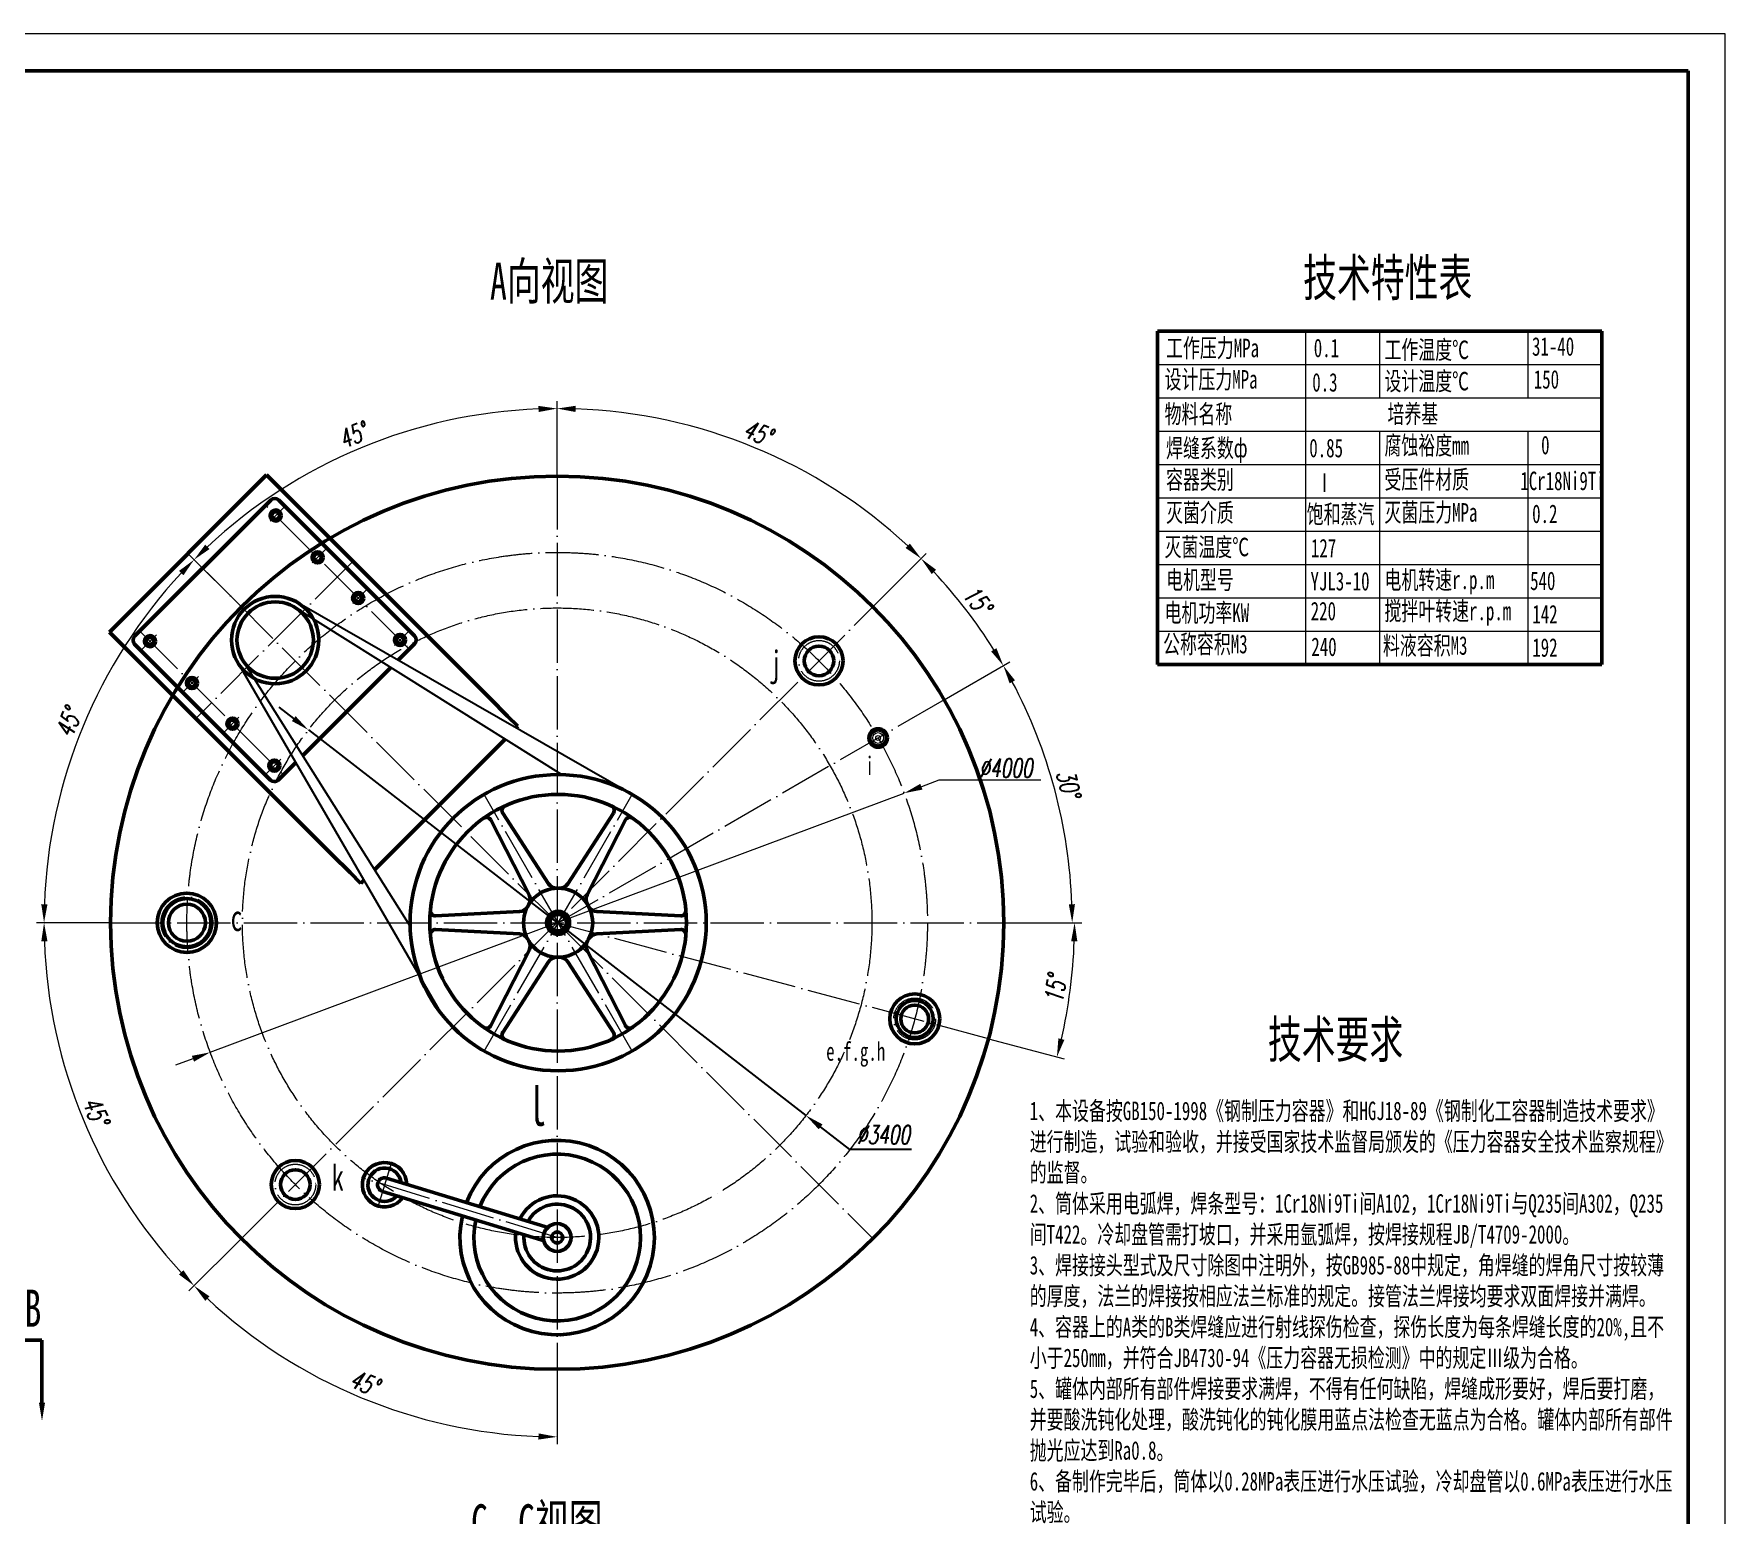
# Model space of a CAD drawing. Header units: millimetres. Extents: x 0 to 16820, y 0 to 23780.
# Drawn here: x 7684 to 16820, y 15780 to 23780 of the extents above; entities that cross this region are included whole.
import ezdxf

# ---------------------------------------------------------------- set-up
doc = ezdxf.new("R2010")
doc.units = ezdxf.units.MM
doc.header["$LTSCALE"] = 4
doc.linetypes.add('ACAD_ISO04W100', pattern=[30, 24, -3, 0, -3])
for name, color, linetype, lineweight in [('尺寸线', 2, 'Continuous', 15), ('点划线', 1, 'ACAD_ISO04W100', 15), ('粗实线', 3, 'Continuous', 50), ('细实线', 5, 'Continuous', 15)]:
    doc.layers.add(name, color=color, linetype=linetype, lineweight=lineweight)
doc.styles.add('DIM', font='italic.shx', dxfattribs={"width": 0.67})
doc.styles.add('汉字', font='SIMFANG.TTF', dxfattribs={"width": 0.67, "height": 100})
doc.dimstyles.new('机械$3', dxfattribs={"dimscale": 20, "dimtxt": 5, "dimasz": 5, "dimexe": 2, "dimexo": 0, "dimgap": 1.5, "dimtad": 1, "dimtih": 1, "dimtoh": 1, "dimdec": 1, "dimdsep": 46, "dimtxsty": 'DIM', "dimcen": 2.5, "dimadec": 0, "dimazin": 0, "dimtfac": 1, "dimtdec": 1, "dimtmove": 0, "dimatfit": 3, "dimfxl": 0, "dimarcsym": 0})

# ---------------------------------------------------------------- blocks, each defined once
blk = doc.blocks.new('*D26')
at = {"layer": 'Defpoints', "color": 0, "ltscale": 4}
for p in [(9167.3, 20020.5), (11855.1, 17938.3)]:
    blk.add_point(p, dxfattribs=at)
at = {"layer": '尺寸线', "color": 0, "lineweight": -2, "ltscale": 4}
for p, q in [((9088.3, 20081.7), (9009.2, 20143)), ((9167.3, 20020.5), (11855.1, 17938.3)), ((12092.3, 17754.5), (11934.2, 17877)), ((12425.4, 17754.5), (12092.3, 17754.5))]:
    blk.add_line(p, q, dxfattribs=at)
at = {"layer": '尺寸线', "color": 0, "ltscale": 4}
for points in [[(9098.5, 20094.9), (9078.1, 20068.6), (9167.3, 20020.5)], [(11944.4, 17890.2), (11924, 17863.8), (11855.1, 17938.3)]]:
    blk.add_solid(points, dxfattribs=at)
at = {"layer": '尺寸线', "color": 0, "ltscale": 4, "insert": (12273.8, 17834.5), "char_height": 100, "attachment_point": 5, "style": 'DIM'}
blk.add_mtext('∅3400', dxfattribs=at)

msp = doc.modelspace()

# ---------------------------------------------------------------- linework, layer by layer
for p, q in [((10534.75, 19779.17), (9097.78, 20680.57)), ((10916.42, 19672.2), (9105.56, 20710.56)), ((9885.59, 18487.39), (8784, 20387.46)), ((9716.62, 18961.22), (8813.59, 20395.94))]:
    msp.add_line(p, q)
at = {"layer": '尺寸线'}
for p, q in [((10511.23, 21391.38), (10510.36, 21796.09)), ((10511.23, 21391.38), (10510.36, 21796.09)), ((10511.23, 21391.38), (10510.36, 21796.09)), ((10511.23, 21391.38), (10510.36, 21796.09)), ((8805.69, 20684.92), (8521.68, 20968.07)), ((8805.69, 20684.92), (8521.68, 20968.07)), ((8805.69, 20684.92), (8521.68, 20968.07)), ((8805.69, 20684.92), (8521.68, 20968.07)), ((12216.77, 20684.92), (12505.1, 20974.13)), ((12216.77, 20684.92), (12505.1, 20974.13)), ((12216.77, 20684.92), (12505.1, 20974.13)), ((12216.77, 20684.92), (12505.1, 20974.13)), ((12601.38, 20183.13), (12955.77, 20387.74)), ((12601.38, 20183.13), (12955.77, 20387.74)), ((12601.38, 20183.13), (12955.77, 20387.74)), ((12601.38, 20183.13), (12955.77, 20387.74)), ((12572.22, 19748.99), (12478.54, 19714.01)), ((8637.6, 18279.73), (12384.86, 19679.03)), ((8099.23, 18979.38), (7699.7, 18979.38)), ((8099.23, 18979.38), (7699.7, 18979.38)), ((8099.23, 18979.38), (7699.7, 18979.38)), ((8099.23, 18979.38), (7699.7, 18979.38)), ((12923.23, 18979.38), (13333.13, 18979.38)), ((12923.23, 18979.38), (13345.96, 18979.38)), ((12923.23, 18979.38), (13333.13, 18979.38)), ((12923.23, 18979.38), (13345.96, 18979.38)), ((12840.49, 18353.06), (13249.09, 18243.58)), ((12840.49, 18353.06), (13249.09, 18243.58)), ((8543.92, 18244.75), (8450.24, 18209.77)), ((8805.69, 17273.84), (8521.68, 16990.69)), ((8805.69, 17273.84), (8521.68, 16990.69)), ((8805.69, 17273.84), (8521.68, 16990.69)), ((8805.69, 17273.84), (8521.68, 16990.69)), ((10511.23, 16567.38), (10510.36, 16162.67)), ((10511.23, 16567.38), (10510.36, 16162.67))]:
    msp.add_line(p, q, dxfattribs=at)
at = {"layer": '尺寸线', "ltscale": 4}
msp.add_line((13124.04, 19748.99), (12572.22, 19748.99), dxfattribs=at)
at = {"layer": '尺寸线'}
for centre, radius, start, end in [((10516.42, 18979.38), 2776.71, 92.186805, 133.023473), ((10516.42, 18979.38), 2776.71, 92.186805, 133.023473), ((10516.42, 18979.38), 2776.71, 47.150837, 88.059706), ((10516.42, 18979.38), 2776.71, 47.150837, 88.059706), ((10516.42, 18979.38), 2776.71, 137.150572, 177.936451), ((10516.42, 18979.38), 2776.71, 137.150572, 177.936451), ((10516.42, 18979.38), 2776.71, 32.063549, 43.023738), ((10516.42, 18979.38), 2776.71, 32.063549, 43.023738), ((10516.42, 18979.38), 2776.71, 2.063549, 27.936451), ((10516.42, 18979.38), 2776.71, 2.063549, 27.936451), ((10516.42, 18979.38), 2776.71, 182.063549, 222.849428), ((10503.05, 18979.38), 2802.92, 347.044255, 357.955745), ((10503.05, 18979.38), 2802.92, 347.044255, 357.955745), ((10516.42, 18979.38), 2776.71, 226.976527, 267.813195), ((10516.42, 18979.38), 2776.71, 226.976527, 267.813195)]:
    msp.add_arc(centre, radius, start, end, dxfattribs=at)
for points in [[(10410.13, 21770.74), (10410.8, 21737.41), (10510.45, 21756.09)], [(10410.13, 21770.74), (10410.8, 21737.41), (10510.45, 21756.09)], [(10610.17, 21737.84), (10610.7, 21771.17), (10510.45, 21756.09)], [(10610.17, 21737.84), (10610.7, 21771.17), (10510.45, 21756.09)], [(8633.46, 20997.39), (8610.28, 21021.34), (8550.01, 20939.83)], [(8633.46, 20997.39), (8610.28, 21021.34), (8550.01, 20939.83)], [(12416.33, 21027.13), (12393.23, 21003.11), (12476.86, 20945.8)], [(12416.33, 21027.13), (12393.23, 21003.11), (12476.86, 20945.8)], [(8468.68, 20879.3), (8492.7, 20856.2), (8550.01, 20939.83)], [(8468.68, 20879.3), (8492.7, 20856.2), (8550.01, 20939.83)], [(12534.42, 20862.35), (12558.37, 20885.53), (12476.86, 20945.8)], [(12534.42, 20862.35), (12558.37, 20885.53), (12476.86, 20945.8)], [(12883.85, 20462.02), (12855.29, 20444.83), (12921.12, 20367.74)], [(12883.85, 20462.02), (12855.29, 20444.83), (12921.12, 20367.74)], [(12954.98, 20272.18), (12984.14, 20288.32), (12921.12, 20367.74)], [(12954.98, 20272.18), (12984.14, 20288.32), (12921.12, 20367.74)], [(12472.71, 19729.62), (12484.37, 19698.4), (12384.86, 19679.03)], [(7758.17, 19079.06), (7724.84, 19079.66), (7739.7, 18979.38)], [(7758.17, 19079.06), (7724.84, 19079.66), (7739.7, 18979.38)], [(13308, 19079.66), (13274.67, 19079.06), (13293.13, 18979.38)], [(13308, 19079.66), (13274.67, 19079.06), (13293.13, 18979.38)], [(7724.84, 18879.1), (7758.17, 18879.7), (7739.7, 18979.38)], [(7724.84, 18879.1), (7758.17, 18879.7), (7739.7, 18979.38)], [(13287.52, 18879.69), (13320.84, 18879.1), (13305.96, 18979.38)], [(13287.52, 18879.69), (13320.84, 18879.1), (13305.96, 18979.38)], [(8538.09, 18260.36), (8549.75, 18229.14), (8637.6, 18279.73)], [(13250.79, 18346.94), (13218.44, 18355), (13210.46, 18253.93)], [(13250.79, 18346.94), (13218.44, 18355), (13210.46, 18253.93)], [(8492.7, 17102.56), (8468.68, 17079.46), (8550.01, 17018.93)], [(8492.7, 17102.56), (8468.68, 17079.46), (8550.01, 17018.93)], [(8610.28, 16937.42), (8633.46, 16961.37), (8550.01, 17018.93)], [(8610.28, 16937.42), (8633.46, 16961.37), (8550.01, 17018.93)], [(10410.8, 16221.35), (10410.13, 16188.02), (10510.45, 16202.67)], [(10410.8, 16221.35), (10410.13, 16188.02), (10510.45, 16202.67)]]:
    msp.add_solid(points, dxfattribs=at)
at = {"layer": '点划线', "ltscale": 3}
for p, q in [((10511.23, 21391.38), (10511.23, 16567.38)), ((10511.23, 21391.38), (10511.23, 16567.38)), ((9712.19, 20457.25), (8936.25, 21233.19)), ((9712.19, 20457.25), (8936.25, 21233.19)), ((9040.37, 21228.03), (8961.25, 21148.91)), ((9040.37, 21228.03), (8961.25, 21148.91)), ((8517.19, 20973.42), (12216.77, 17273.84)), ((8517.19, 20973.42), (12216.77, 17273.84)), ((9408.14, 20930.99), (8559.62, 20082.47)), ((9408.14, 20930.99), (8559.62, 20082.47)), ((9266.65, 21001.76), (9187.52, 20922.63)), ((9266.65, 21001.76), (9187.52, 20922.63)), ((9485.92, 20782.49), (9406.79, 20703.37)), ((9485.92, 20782.49), (9406.79, 20703.37)), ((8805.69, 17273.84), (12216.77, 20684.92)), ((8805.69, 17273.84), (12216.77, 20684.92)), ((9712.19, 20556.22), (9633.06, 20477.09)), ((9712.19, 20556.22), (9633.06, 20477.09)), ((8257.42, 20554.36), (9033.36, 19778.42)), ((8257.42, 20554.36), (9033.36, 19778.42)), ((8346.91, 20534.57), (8262.57, 20450.23)), ((8346.91, 20534.57), (8262.57, 20450.23)), ((8573.18, 20308.29), (8488.84, 20223.95)), ((8573.18, 20308.29), (8488.84, 20223.95)), ((12601.38, 20183.13), (10511.23, 18976.38)), ((12601.38, 20183.13), (10511.23, 18976.38)), ((8792.45, 20089.03), (8708.11, 20004.68)), ((8792.45, 20089.03), (8708.11, 20004.68)), ((9018.72, 19862.75), (8934.38, 19778.41)), ((9018.72, 19862.75), (8934.38, 19778.41)), ((10116.42, 18286.56), (10916.42, 19672.2)), ((10916.42, 18286.56), (10116.42, 19672.2)), ((10116.42, 18286.56), (10916.42, 19672.2)), ((10916.42, 18286.56), (10116.42, 19672.2)), ((8099.23, 18979.38), (12923.23, 18979.38)), ((8099.23, 18979.38), (12923.23, 18979.38)), ((12840.49, 18353.06), (10511.23, 18977.19)), ((12840.49, 18353.06), (10511.23, 18977.19)), ((9613.92, 17679.2), (9543.75, 17449.69)), ((9613.92, 17679.2), (9543.75, 17449.69)), ((10511.23, 17279.38), (9464.08, 17599.53)), ((10511.23, 17279.38), (9464.08, 17599.53))]:
    msp.add_line(p, q, dxfattribs=at)
for centre, radius in [((10511.23, 18979.38), 2000), ((10511.23, 18979.38), 2000), ((10511.23, 18979.38), 1700), ((11925.44, 20393.59), 110), ((11925.44, 20393.59), 110), ((12244.58, 19977.13), 38), ((12244.58, 19977.13), 38), ((8511.23, 18979.38), 140), ((8511.23, 18979.38), 140), ((12442.53, 18459.7), 113), ((12442.53, 18459.7), 113), ((9097.02, 17565.17), 110), ((9097.02, 17565.17), 110)]:
    msp.add_circle(centre, radius, dxfattribs=at)
at = {"layer": '粗实线'}
for p, q in [((16620, 23580), (500, 23580)), ((16620, 23580), (500, 23580)), ((16620, 200), (16620, 23580)), ((16620, 200), (16620, 23580)), ((13754.33, 22173.72), (16154.33, 22173.72)), ((13754.33, 20373.72), (13754.33, 22173.72)), ((13754.33, 22173.72), (16154.33, 22173.72)), ((13754.33, 20373.72), (13754.33, 22173.72)), ((16154.33, 22173.72), (16154.33, 20373.72)), ((16154.33, 22173.72), (16154.33, 20373.72)), ((9690.21, 20435.27), (9660.78, 20405.84)), ((16154.33, 20373.72), (13754.33, 20373.72)), ((16154.33, 20373.72), (13754.33, 20373.72)), ((10146.95, 20192.18), (10243.37, 20095.77)), ((9054, 19799.06), (9083.56, 19828.62)), ((9295.16, 19346.92), (9392.32, 19249.76))]:
    msp.add_line(p, q, dxfattribs=at)
at = {"layer": '粗实线', "ltscale": 3}
for p, q in [((8092.93, 20549.16), (8941.45, 21397.68)), ((8092.93, 20549.16), (8941.45, 21397.68)), ((8941.45, 21397.68), (10146.95, 20192.18)), ((8941.45, 21397.68), (10146.95, 20192.18)), ((8229.14, 20526.08), (8964.52, 21261.46)), ((8229.14, 20526.08), (8964.52, 21261.46)), ((9006.95, 21261.46), (9740.46, 20527.95)), ((9006.95, 21261.46), (9740.46, 20527.95)), ((9295.16, 19346.92), (8092.93, 20549.16)), ((9295.16, 19346.92), (8092.93, 20549.16)), ((8962.65, 19750.14), (8229.14, 20483.65)), ((8962.65, 19750.14), (8229.14, 20483.65)), ((9740.46, 20485.52), (9690.21, 20435.27)), ((9740.46, 20485.52), (9690.21, 20435.27)), ((9660.78, 20405.84), (9652.1, 20397.16)), ((9660.78, 20405.84), (9652.1, 20397.16)), ((9612.58, 20357.64), (9137.02, 19882.08)), ((9612.58, 20357.64), (9137.02, 19882.08)), ((10243.37, 20095.77), (10299.1, 20040.04)), ((10243.37, 20095.77), (10299.1, 20040.04)), ((10299.1, 20040.04), (10290.29, 20031.23)), ((10299.1, 20040.04), (10290.29, 20031.23)), ((10229.63, 19970.57), (9524.89, 19265.84)), ((10229.63, 19970.57), (9524.89, 19265.84)), ((9099.02, 19844.09), (9083.56, 19828.62)), ((9099.02, 19844.09), (9083.56, 19828.62)), ((9054, 19799.06), (9005.08, 19750.14)), ((9054, 19799.06), (9005.08, 19750.14)), ((10217.44, 19571.45), (10464.57, 19190.26)), ((10217.44, 19571.45), (10464.57, 19190.26)), ((10815.4, 19571.45), (10568.26, 19190.26)), ((10815.4, 19571.45), (10568.26, 19190.26)), ((10153.16, 19534.34), (10359.71, 19129.72)), ((10153.16, 19534.34), (10359.71, 19129.72)), ((10879.68, 19534.34), (10673.12, 19129.72)), ((10879.68, 19534.34), (10673.12, 19129.72)), ((9450.57, 19191.51), (9392.32, 19249.76)), ((9450.57, 19191.51), (9392.32, 19249.76)), ((9467.53, 19208.47), (9450.57, 19191.51)), ((9467.53, 19208.47), (9450.57, 19191.51)), ((9854.18, 19016.49), (10307.87, 19039.92)), ((9854.18, 19016.49), (10307.87, 19039.92)), ((11178.66, 19016.49), (10724.97, 19039.92)), ((11178.66, 19016.49), (10724.97, 19039.92)), ((9854.18, 18942.27), (10307.87, 18918.84)), ((9854.18, 18942.27), (10307.87, 18918.84)), ((11178.66, 18942.27), (10724.97, 18918.84)), ((11178.66, 18942.27), (10724.97, 18918.84)), ((10153.16, 18424.42), (10359.71, 18829.04)), ((10153.16, 18424.42), (10359.71, 18829.04)), ((10879.68, 18424.42), (10673.12, 18829.04)), ((10879.68, 18424.42), (10673.12, 18829.04)), ((10217.44, 18387.31), (10464.57, 18768.5)), ((10217.44, 18387.31), (10464.57, 18768.5)), ((10815.4, 18387.31), (10568.26, 18768.5)), ((10815.4, 18387.31), (10568.26, 18768.5)), ((9589.8, 17600.3), (10468.46, 17331.67)), ((9589.8, 17600.3), (10468.46, 17331.67)), ((9567.87, 17528.58), (10446.54, 17259.95)), ((9567.87, 17528.58), (10446.54, 17259.95))]:
    msp.add_line(p, q, dxfattribs=at)
at = {"layer": '粗实线', "ltscale": 4}
for p, q in [((7728.58, 16724.45), (7455.34, 16724.45)), ((7728.58, 16387.77), (7728.58, 16724.45))]:
    msp.add_line(p, q, dxfattribs=at)
at = {"layer": '粗实线', "ltscale": 3}
for centre, radius in [((10511.23, 18979.38), 2412), ((10511.23, 18979.38), 2412), ((8990.89, 21178.55), 30), ((8990.89, 21178.55), 30), ((8990.89, 21178.55), 20), ((8990.89, 21178.55), 20), ((9217.16, 20952.27), 30), ((9217.16, 20952.27), 30), ((9217.16, 20952.27), 20), ((9217.16, 20952.27), 20), ((8988.16, 20505.83), 236), ((8988.16, 20505.83), 236), ((9436.43, 20733), 30), ((9436.43, 20733), 30), ((9436.43, 20733), 20), ((9436.43, 20733), 20), ((8988.16, 20505.83), 206.28), ((8988.16, 20505.83), 206.28), ((8312.06, 20499.72), 30), ((8312.06, 20499.72), 30), ((8312.06, 20499.72), 20), ((8312.06, 20499.72), 20), ((9662.7, 20506.73), 30), ((9662.7, 20506.73), 30), ((9662.7, 20506.73), 20), ((9662.7, 20506.73), 20), ((11925.44, 20393.59), 130), ((11925.44, 20393.59), 130), ((11925.44, 20393.59), 80), ((11925.44, 20393.59), 80), ((8538.34, 20273.45), 30), ((8538.34, 20273.45), 30), ((8538.34, 20273.45), 20), ((8538.34, 20273.45), 20), ((8757.61, 20054.18), 30), ((8757.61, 20054.18), 30), ((8757.61, 20054.18), 20), ((8757.61, 20054.18), 20), ((12244.58, 19977.13), 50), ((12244.58, 19977.13), 50), ((8983.88, 19827.91), 30), ((8983.88, 19827.91), 30), ((8983.88, 19827.91), 20), ((8983.88, 19827.91), 20), ((10516.42, 18979.38), 800), ((10516.42, 18979.38), 800), ((10516.42, 18979.38), 693.33), ((10516.42, 18979.38), 693.33), ((8511.23, 18979.38), 160), ((8511.23, 18979.38), 160), ((8511.23, 18979.38), 130), ((8511.23, 18979.38), 130), ((10516.42, 18979.38), 186.67), ((10516.42, 18979.38), 186.67), ((8511.23, 18979.38), 100), ((8511.23, 18979.38), 100), ((10516.42, 18979.38), 62.22), ((10516.42, 18979.38), 62.22), ((10516.42, 18979.38), 53.33), ((10516.42, 18979.38), 53.33), ((10516.42, 18979.38), 44.44), ((10516.42, 18979.38), 44.44), ((12442.53, 18459.7), 135), ((12442.53, 18459.7), 135), ((12442.53, 18459.7), 100), ((12442.53, 18459.7), 100), ((12442.53, 18459.7), 75), ((12442.53, 18459.7), 75), ((9097.02, 17565.17), 130), ((9097.02, 17565.17), 130), ((9097.02, 17565.17), 80), ((9097.02, 17565.17), 80), ((10511.23, 17279.38), 75), ((10511.23, 17279.38), 75), ((10511.23, 17279.38), 30), ((10511.23, 17279.38), 30)]:
    msp.add_circle(centre, radius, dxfattribs=at)
for centre, radius, start, end in [((8985.73, 21240.25), 30, 45, 135), ((8985.73, 21240.25), 30, 45, 135), ((8250.35, 20504.87), 30, 135, 225), ((8250.35, 20504.87), 30, 135, 225), ((9719.25, 20506.73), 30, 315, 45), ((9719.25, 20506.73), 30, 315, 45), ((8983.87, 19771.35), 30, 225, 315), ((8983.87, 19771.35), 30, 225, 315), ((10239.82, 19585.96), 26.67, 114.513108, 212.955931), ((10239.82, 19585.96), 26.67, 114.513108, 212.955931), ((10793.02, 19585.96), 26.67, 327.044069, 65.486892), ((10793.02, 19585.96), 26.67, 327.044069, 65.486892), ((10129.41, 19522.21), 26.67, 27.044069, 125.486892), ((10129.41, 19522.21), 26.67, 27.044069, 125.486892), ((10903.43, 19522.21), 26.67, 54.513108, 152.955931), ((10903.43, 19522.21), 26.67, 54.513108, 152.955931), ((10509.32, 19219.27), 53.33, 212.955931, 271.694016), ((10509.32, 19219.27), 53.33, 212.955931, 271.694016), ((10523.51, 19219.27), 53.33, 268.305984, 327.044069), ((10523.51, 19219.27), 53.33, 268.305984, 327.044069), ((10312.21, 19105.47), 53.33, 328.305984, 27.044069), ((10312.21, 19105.47), 53.33, 328.305984, 27.044069), ((10720.63, 19105.47), 53.33, 152.955931, 211.694016), ((10720.63, 19105.47), 53.33, 152.955931, 211.694016), ((9852.81, 19043.13), 26.67, 174.513108, 272.955931), ((9852.81, 19043.13), 26.67, 174.513108, 272.955931), ((10305.12, 19093.18), 53.33, 272.955931, 331.694016), ((10305.12, 19093.18), 53.33, 272.955931, 331.694016), ((10727.72, 19093.18), 53.33, 208.305984, 267.044069), ((10727.72, 19093.18), 53.33, 208.305984, 267.044069), ((11180.03, 19043.13), 26.67, 267.044069, 5.486892), ((11180.03, 19043.13), 26.67, 267.044069, 5.486892), ((9852.81, 18915.63), 26.67, 87.044069, 185.486892), ((9852.81, 18915.63), 26.67, 87.044069, 185.486892), ((10305.12, 18865.58), 53.33, 28.305984, 87.044069), ((10305.12, 18865.58), 53.33, 28.305984, 87.044069), ((10727.72, 18865.58), 53.33, 92.955931, 151.694016), ((10727.72, 18865.58), 53.33, 92.955931, 151.694016), ((11180.03, 18915.63), 26.67, 354.513108, 92.955931), ((11180.03, 18915.63), 26.67, 354.513108, 92.955931), ((10312.21, 18853.29), 53.33, 332.955931, 31.694016), ((10312.21, 18853.29), 53.33, 332.955931, 31.694016), ((10720.63, 18853.29), 53.33, 148.305984, 207.044069), ((10720.63, 18853.29), 53.33, 148.305984, 207.044069), ((10509.32, 18739.48), 53.33, 88.305984, 147.044069), ((10509.32, 18739.48), 53.33, 88.305984, 147.044069), ((10523.51, 18739.48), 53.33, 32.955931, 91.694016), ((10523.51, 18739.48), 53.33, 32.955931, 91.694016), ((10129.41, 18436.55), 26.67, 234.513108, 332.955931), ((10129.41, 18436.55), 26.67, 234.513108, 332.955931), ((10239.82, 18372.8), 26.67, 147.044069, 245.486892), ((10239.82, 18372.8), 26.67, 147.044069, 245.486892), ((10793.02, 18372.8), 26.67, 294.513108, 32.955931), ((10793.02, 18372.8), 26.67, 294.513108, 32.955931), ((10903.43, 18436.55), 26.67, 207.044069, 305.486892), ((10903.43, 18436.55), 26.67, 207.044069, 305.486892), ((10511.23, 17279.38), 525, 167.096044, 158.903956), ((10511.23, 17279.38), 525, 167.096044, 158.903956), ((10511.23, 17279.38), 450, 167.780192, 158.219808), ((10511.23, 17279.38), 450, 167.780192, 158.219808), ((9578.83, 17564.44), 120, 1.209957, 324.790043), ((9578.83, 17564.44), 120, 1.209957, 324.790043), ((9578.83, 17564.44), 90, 7.624318, 318.375682), ((9578.83, 17564.44), 90, 7.624318, 318.375682), ((9578.83, 17564.44), 37.5, 73, 253), ((9578.83, 17564.44), 37.5, 73, 253), ((10511.23, 17279.38), 225, 172.594068, 153.405932), ((10511.23, 17279.38), 225, 172.594068, 153.405932), ((10511.23, 17279.38), 180, 175.024699, 150.975301), ((10511.23, 17279.38), 180, 175.024699, 150.975301)]:
    msp.add_arc(centre, radius, start, end, dxfattribs=at)
at = {"layer": '粗实线', "ltscale": 4}
msp.add_solid([(7745.25, 16387.77), (7728.58, 16287.77), (7711.91, 16387.77)], dxfattribs=at)
at = {"layer": '细实线'}
for p, q in [((16820, 23780), (0, 23780)), ((16820, 23780), (0, 23780)), ((16820, 0), (16820, 23780)), ((16820, 0), (16820, 23780)), ((14554.33, 20373.72), (14554.33, 22173.72)), ((14554.33, 20373.72), (14554.33, 22173.72)), ((14954.33, 21813.72), (14954.33, 22173.72)), ((14954.33, 21813.72), (14954.33, 22173.72)), ((15754.33, 22173.72), (15754.33, 21813.72)), ((15754.33, 22173.72), (15754.33, 21813.72)), ((13754.33, 21993.72), (16154.33, 21993.72)), ((13754.33, 21993.72), (16154.33, 21993.72)), ((13754.33, 21813.72), (16154.33, 21813.72)), ((13754.33, 21813.72), (16154.33, 21813.72)), ((13754.33, 21633.72), (16154.33, 21633.72)), ((13754.33, 21633.72), (16154.33, 21633.72)), ((14954.33, 20373.72), (14954.33, 21633.72)), ((14954.33, 20373.72), (14954.33, 21633.72)), ((15754.33, 21633.72), (15754.33, 20373.72)), ((15754.33, 21633.72), (15754.33, 20373.72)), ((13754.33, 21453.72), (16154.33, 21453.72)), ((13754.33, 21453.72), (16154.33, 21453.72)), ((13754.33, 21273.72), (16154.33, 21273.72)), ((13754.33, 21273.72), (16154.33, 21273.72)), ((13754.33, 21093.72), (16154.33, 21093.72)), ((13754.33, 21093.72), (16154.33, 21093.72)), ((13754.33, 20913.72), (16154.33, 20913.72)), ((13754.33, 20913.72), (16154.33, 20913.72)), ((13754.33, 20733.72), (16154.33, 20733.72)), ((13754.33, 20733.72), (16154.33, 20733.72)), ((13754.33, 20553.72), (16154.33, 20553.72)), ((13754.33, 20553.72), (16154.33, 20553.72))]:
    msp.add_line(p, q, dxfattribs=at)
at = {"layer": '细实线', "ltscale": 4}
for radius in [29, 29, 13, 13]:
    msp.add_circle((12244.58, 19977.13), radius, dxfattribs=at)

# ---------------------------------------------------------------- texts
at = {"style": '汉字', "width": 0.67}
for s, height, p in [('A向视图', 200, (10148.36, 22344.7)), ('技术特性表', 200, (14540.43, 22363.19)), ('技术特性表', 200, (14540.43, 22363.19)), ('工作压力MPa', 100, (13800.12, 22033.6)), ('工作压力MPa', 100, (13800.12, 22033.6)), ('0.1', 100, (14597.87, 22033.67)), ('0.1', 100, (14597.87, 22033.67)), ('工作温度℃', 100, (14979.64, 22023.91)), ('工作温度℃', 100, (14979.64, 22023.91)), ('31-40', 100, (15776.67, 22041.74)), ('31-40', 100, (15776.67, 22041.74)), ('设计压力MPa', 100, (13792.04, 21864.14)), ('设计压力MPa', 100, (13792.04, 21864.14)), ('0.3', 100, (14589.79, 21848.08)), ('0.3', 100, (14589.79, 21848.08)), ('设计温度℃', 100, (14979.64, 21854.45)), ('设计温度℃', 100, (14979.64, 21854.45)), ('150', 100, (15786.2, 21864.22)), ('150', 100, (15786.2, 21864.22)), ('物料名称', 100, (13792.04, 21676.92)), ('物料名称', 100, (13792.04, 21676.92)), ('培养基', 100, (14995.8, 21677.46)), ('培养基', 100, (14995.8, 21677.46)), ('焊缝系数ф', 100, (13800.12, 21492.95)), ('焊缝系数ф', 100, (13800.12, 21492.95)), ('0.85', 100, (14573.63, 21493.02)), ('0.85', 100, (14573.63, 21493.02)), ('腐蚀裕度mm', 100, (14979.64, 21507.46)), ('腐蚀裕度mm', 100, (14979.64, 21507.46)), ('0', 100, (15825.87, 21509.16)), ('0', 100, (15825.87, 21509.16)), ('容器类别', 100, (13800.12, 21322.41)), ('容器类别', 100, (13800.12, 21322.41)), ('Ⅰ', 100, (14610.85, 21305.85)), ('Ⅰ', 100, (14610.85, 21305.85)), ('受压件材质', 100, (14979.64, 21322.95)), ('受压件材质', 100, (14979.64, 21322.95)), ('1Cr18Ni9Ti', 100, (15713.49, 21315.5)), ('1Cr18Ni9Ti', 100, (15713.49, 21315.5)), ('灭菌介质', 100, (13800.12, 21144.34)), ('灭菌介质', 100, (13800.12, 21144.34)), ('饱和蒸汽', 100, (14559.54, 21136.27)), ('饱和蒸汽', 100, (14559.54, 21136.27)), ('灭菌压力MPa', 100, (14979.64, 21145.42)), ('灭菌压力MPa', 100, (14979.64, 21145.42)), ('0.2', 100, (15777.4, 21137.97)), ('0.2', 100, (15777.4, 21137.97)), ('灭菌温度℃', 100, (13792.04, 20958.75)), ('灭菌温度℃', 100, (13792.04, 20958.75)), ('127', 100, (14582.44, 20952.37)), ('127', 100, (14582.44, 20952.37)), ('电机型号', 100, (13800.12, 20781.22)), ('电机型号', 100, (13800.12, 20781.22)), ('YJL3-10', 100, (14580.15, 20774.06)), ('YJL3-10', 100, (14580.15, 20774.06)), ('电机转速r.p.m', 100, (14979.64, 20781.22)), ('电机转速r.p.m', 100, (14979.64, 20781.22)), ('540', 100, (15766.47, 20776.16)), ('540', 100, (15766.47, 20776.16)), ('电机功率KW', 100, (13792.04, 20603.69)), ('电机功率KW', 100, (13792.04, 20603.69)), ('220', 100, (14581.33, 20612.54)), ('搅拌叶转速r.p.m', 100, (14979.64, 20612.84)), ('搅拌叶转速r.p.m', 100, (14979.64, 20612.84)), ('142', 100, (15778.12, 20595.75)), ('142', 100, (15778.12, 20595.75)), ('公称容积M3', 100, (13783.96, 20434.23)), ('公称容积M3', 100, (13783.96, 20434.23)), ('240', 100, (14584.61, 20419.79)), ('240', 100, (14584.61, 20419.79)), ('料液容积M3', 100, (14971.56, 20426.71)), ('料液容积M3', 100, (14971.56, 20426.71)), ('192', 100, (15778.12, 20415.79)), ('192', 100, (15778.12, 20415.79)), ('i', 100, (12176.24, 19776.85)), ('i', 100, (12176.24, 19776.85)), ('技术要求', 200, (14350.02, 18249.45)), ('技术要求', 200, (14350.02, 18249.45)), ('e.f.g.h', 100, (11964.23, 18234.07)), ('e.f.g.h', 100, (11964.23, 18234.07)), ('B', 200, (7633.9, 16797.37)), ('C—C视图', 200, (10045.31, 15638.44))]:
    msp.add_text(s, height=height, dxfattribs=at).set_placement(p)
at = {"ltscale": 4, "style": '汉字', "width": 0.67}
for s, height, p in [('j', 140, (11660.57, 20308.78)), ('j', 140, (11660.57, 20308.78)), ('c', 140, (8747.62, 18934.75)), ('c', 140, (8747.62, 18934.75)), ('l', 210, (10356.25, 17882.72)), ('l', 210, (10356.25, 17882.72)), ('k', 140, (9294.46, 17532.4)), ('k', 140, (9294.46, 17532.4))]:
    msp.add_text(s, height=height, dxfattribs=at).set_placement(p)
at = {"layer": '尺寸线', "ltscale": 4, "style": 'DIM', "width": 0.67}
for s, rotation, p in [('45°', 22.605139, (9359.53, 21537.97)), ('45°', 337.605271, (11507.56, 21606.63)), ('15°', 307.543644, (12696.15, 20749.14)), ('45°', 67.543511, (7890.24, 19973.36)), ('30°', 285, (13205.61, 19787.48)), ('15°', 82.5, (13242.46, 18543.11)), ('45°', 292.456489, (7945.69, 18008.32)), ('45°', 337.394861, (9382.59, 16476.18))]:
    msp.add_text(s, height=100, rotation=rotation, dxfattribs=at).set_placement(p)
msp.add_text('∅4000', height=100, dxfattribs=at).set_placement((12791.76, 19764.82))
at = {"layer": '尺寸线', "ltscale": 4, "insert": (13063.69, 18013.25), "char_height": 100, "width": 3500, "attachment_point": 1, "style": '汉字'}
msp.add_mtext('{\\C3;1、本设备按GB150-1998《钢制压力容器》和HGJ18-89《钢制化工容器制造技术要求》进行制造，试验和验收，并接受国家技术监督局颁发的《压力容器安全技术监察规程》的监督。\\P2、筒体采用电弧焊，焊条型号：1Cr18Ni9Ti间A102，1Cr18Ni9Ti与Q235间A302，Q235间T422。冷却盘管需打坡口，并采用氩弧焊，按焊接规程JB/T4709-2000。\\P3、焊接接头型式及尺寸除图中注明外，按GB985-88中规定，角焊缝的焊角尺寸按较薄的厚度，法兰的焊接按相应法兰标准的规定。接管法兰焊接均要求双面焊接并满焊。\\P4、容器上的A类的B类焊缝应进行射线探伤检查，探伤长度为每条焊缝长度的20%,且不小于250mm，并符合JB4730-94《压力容器无损检测》中的规定Ⅲ级为合格。\\P5、罐体内部所有部件焊接要求满焊，不得有任何缺陷，焊缝成形要好，焊后要打磨，并要酸洗钝化处理，酸洗钝化的钝化膜用蓝点法检查无蓝点为合格。罐体内部所有部件抛光应达到Ra0.8。\\P6、备制作完毕后，筒体以0.28MPa表压进行水压试验，冷却盘管以0.6MPa表压进行水压试验。\\P7、备组装后，在搅拌轴上端密封处测定轴的径向摆动量不大于0.3mm，搅拌轴轴向串动量允差%%p0.2mm，搅拌轴下端摆动量不大于1.0mm。\\P8、备制作完毕后，以水代料，严禁空转，并使设备内达到工作压力进行试运转，时间不少于4小时，不得有不正常噪声和震动现象。\\P9、拌轴旋转方向和图示相符，不得反转。\\P10、口及支座方位见本图。\\P11、体外部用\\f仿宋_GB2312|b0|i0|c0|p49;18a\\f仿宋_GB2312|b0|i0|c134|p49;槽钢加固，轴向7道，周向\\f仿宋_GB2312|b0|i0|c0|p49;10\\f宋体|b0|i0|c134|p49;道\\f仿宋_GB2312|b0|i0|c134|p49;,采用段焊,每段焊长为80,间隔不大于250。}', dxfattribs=at)

# ---------------------------------------------------------------- dimensions: what is measured, and where the dimension line sits
at = {"layer": '尺寸线', "ltscale": 4}
dim = msp.add_diameter_dim_2p(p1=(9167.33, 20020.51), p2=(11855.13, 17938.25), dimstyle='机械$3', dxfattribs=at)
dim.commit()
dim.dimension.update_dxf_attribs({"geometry": '*D26', "text_midpoint": (12273.83, 17754.52), "dimtype": 163})

doc.saveas('drawing.dxf')
